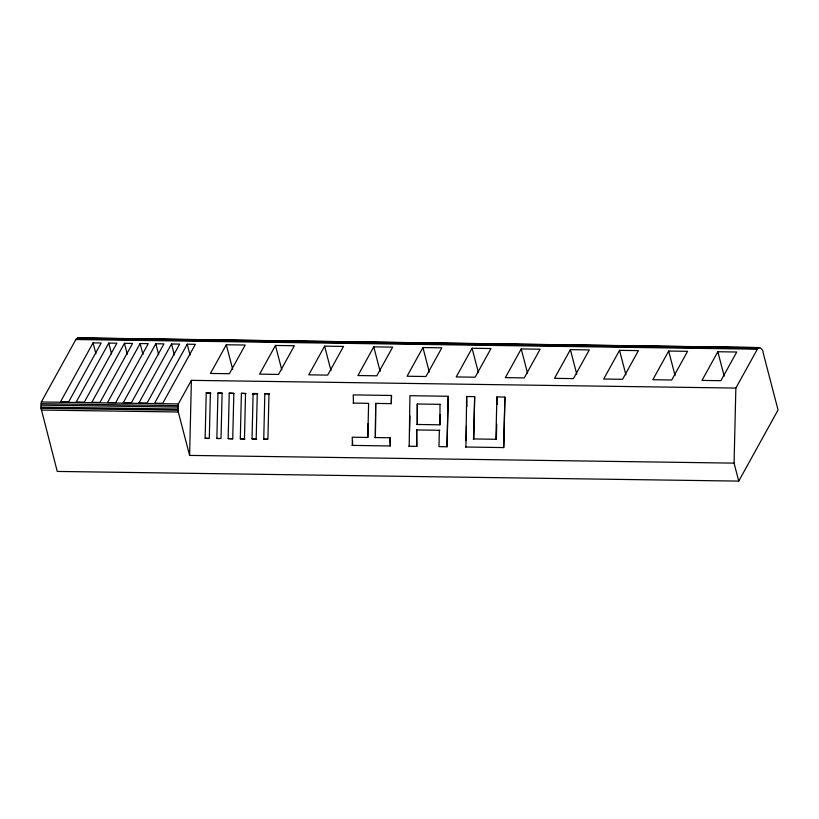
<?xml version="1.0" encoding="UTF-8"?>
<svg xmlns="http://www.w3.org/2000/svg" width="819" height="819" viewBox="0 0 819 819"><rect width="100%" height="100%" fill="white"/><g stroke="black" fill="none" stroke-linecap="round" stroke-linejoin="round"><path stroke-width="1.23" d="M738.748 481.101L734.07 463.134L189.598 455.405L191.4 380.344L735.861 388.073L756.725 350.317C758.455 344.891 763.543 349.324 763.267 353.224L778.05 409.971L738.748 481.101L57.248 471.427L41.052 408.292L41.329 401.986L75.86 339.516L78.184 337.899L759.684 347.573M205.139 438.267L206.224 392.833L210.391 392.895L209.295 438.319L205.139 438.267L208.61 438.544M216.861 438.431L217.946 392.997L222.113 393.059L221.017 438.493L216.861 438.431L219.175 438.615M228.153 438.595L229.238 393.161L233.825 393.233L232.739 438.656L228.153 438.595L232.78 438.964M240.305 438.759L241.39 393.335L245.546 393.396L244.461 438.82L240.305 438.759L244.932 439.138M252.027 438.933L253.112 393.499L257.268 393.56L256.183 438.994L252.027 438.933L256.654 439.301M263.749 439.097L264.834 393.673L268.99 393.724L267.905 439.158L263.749 439.097L267.219 439.373M352.59 440.755L352.477 445.434L352.201 437.213L367.803 437.459L368.13 423.556M353.491 403.112L353.214 394.891L391.492 395.464L391.298 403.654L375.706 403.398L375.358 437.571L375.706 403.398M390.284 445.966L390.008 437.745L390.284 445.966L352.006 445.393M409.193 446.232L409.93 395.7L448.208 396.273L447 446.775L438.974 446.631L439.363 430.262M409.551 431.091L409.92 415.939M416.676 429.934L416.758 446.345L416.676 429.934L439.834 430.292M417.301 403.992L417.281 424.488L417.301 403.992L440.458 404.351M439.987 404.31L439.967 424.815L440.212 414.578M465.909 447.041L466.646 396.498L474.682 396.652L473.669 438.964L474.682 396.652M466.062 440.724L466.421 425.583M466.871 406.644L466.646 396.498M495.884 439.25L496.898 396.928L504.924 397.082L503.716 447.583L465.438 447M496.386 438.042L496.713 424.355M497.184 404.443L496.898 396.928M734.07 463.134L735.861 388.073M189.598 455.405L178.296 411.998L177.979 407.084L178.358 403.931L191.4 380.344M93.059 342.864L60.473 401.842L68.601 401.955L101.187 342.977L93.059 342.864L95.905 353.788M108.753 343.089L76.157 402.068L84.285 402.18L116.882 343.202L108.753 343.089L111.599 354.013M124.437 343.315L91.851 402.283L99.979 402.405L132.565 343.427L124.437 343.315L127.283 354.238M140.131 343.53L107.545 402.508L115.674 402.62L148.259 343.652L140.131 343.53L142.977 354.463M155.825 343.755L123.229 402.733L131.357 402.846L163.954 343.878L155.825 343.755L158.671 354.678M138.698 403.368L171.509 343.98L179.648 344.093L147.041 403.091L138.913 402.979M187.203 344.205L154.607 403.204L162.735 403.317L195.332 344.318L187.203 344.205L190.049 355.129M226.3 344.758L210.452 373.444L229.361 373.71L245.209 345.024L226.3 344.758L232.678 369.236M275.46 345.454L259.603 374.14L278.511 374.416L294.359 345.72L275.46 345.454L281.838 369.942M324.611 346.15L308.763 374.846L327.661 375.112L343.519 346.427L324.611 346.15L330.989 370.638M373.761 346.857L357.913 375.542L376.812 375.808L392.67 347.123L373.761 346.857L380.139 371.335M422.921 347.553L407.063 376.238L425.972 376.505L441.82 347.819L422.921 347.553L429.299 372.031M472.072 348.249L456.214 376.935L475.122 377.201L490.98 348.515L472.072 348.249L478.45 372.727M521.222 348.945L505.374 377.631L524.273 377.907L540.13 349.211L521.222 348.945L527.6 373.433M570.372 349.641L554.524 378.337L573.433 378.603L589.281 349.918L570.372 349.641L576.75 374.129M619.533 350.348L603.675 379.033L622.583 379.299L638.431 350.614L619.533 350.348L625.911 374.826M668.683 351.044L652.835 379.729L671.734 379.996L687.591 351.31L668.683 351.044L675.061 375.522M717.833 351.74L701.985 380.425L720.894 380.692L736.742 352.006L717.833 351.74L724.211 376.218M77.549 337.991L759.049 347.666M76.925 338.308L758.425 347.993M76.321 338.871L757.821 348.556M75.86 339.516L757.35 349.191M252.733 394.113L254.811 394.144L252.498 393.949M353.02 403.081L368.611 403.327L367.803 437.459M41.329 401.986L178.358 403.931M41.063 403.706L178.092 405.661M40.95 405.139L177.979 407.084M40.981 407.104L178.01 409.05M41.052 408.292L178.081 410.237M41.267 410.053L178.296 411.998M416.81 424.457L439.967 424.815M374.887 437.53L390.479 437.786M473.198 438.923L496.355 439.291M408.722 446.201L416.758 446.345M504.924 397.082L503.716 447.583M448.208 396.273L447 446.775M391.492 395.464L391.298 403.654M264.834 393.673L269.461 394.041M253.112 393.499L257.739 393.878M241.39 393.335L246.017 393.704M229.238 393.161L233.876 393.54M217.946 392.997L222.573 393.376M206.224 392.833L210.862 393.212M78.184 337.899L79.423 338.452M171.509 343.98L174.355 354.903"/></g></svg>
